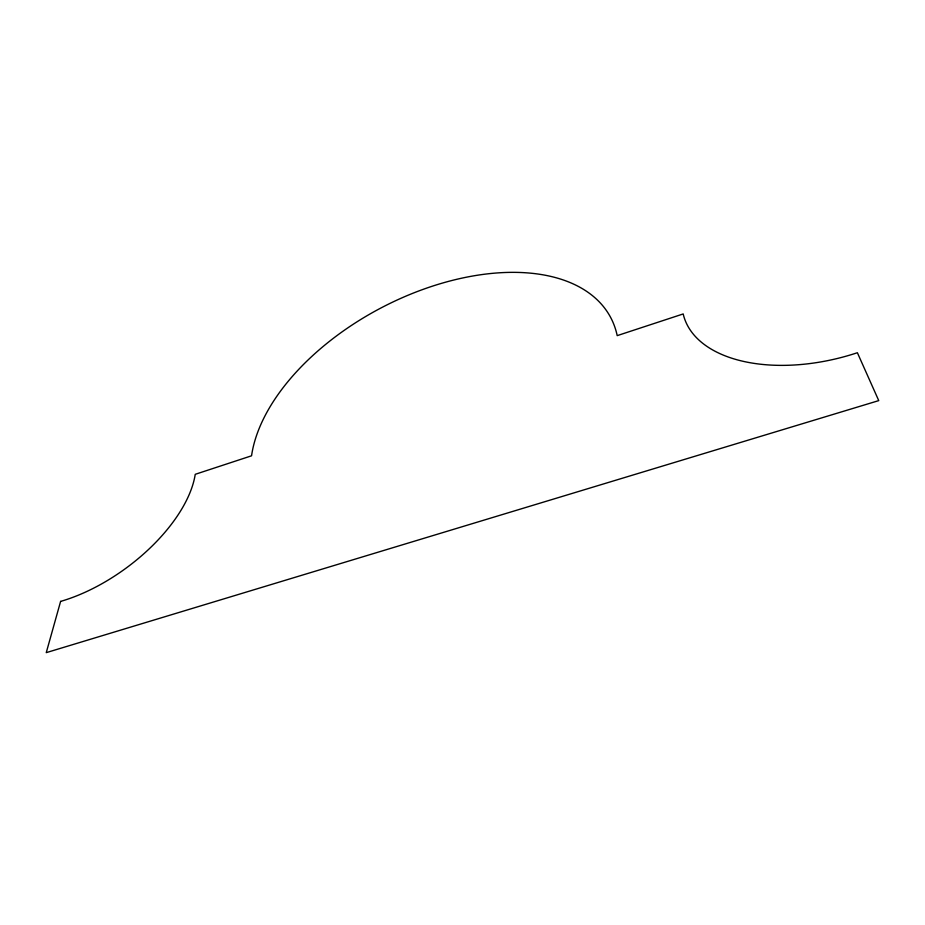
<?xml version="1.0" encoding="UTF-8"?>
<svg xmlns="http://www.w3.org/2000/svg" width="925" height="925" viewBox="0 0 925 925"><rect width="100%" height="100%" fill="white"/><g stroke="black" fill="none" stroke-linecap="round" stroke-linejoin="round"><path stroke-width="1.39" d="M60.611 601.4L46.25 652.645L878.75 400.618L857.382 352.726A144.52 81.978 -15.4 0 1 683.193 313.945L617.195 335.636A198.898 115.509 -27.7 0 0 431.906 286.334A198.898 115.509 -27.7 0 0 251.554 455.805L195.233 474.317A124.401 63.328 -36.4 0 1 60.611 601.4"/></g></svg>
